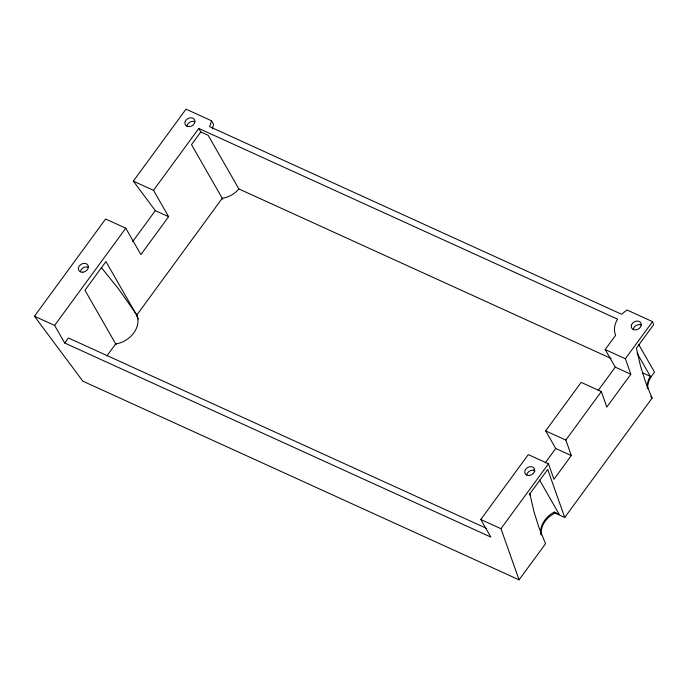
<?xml version="1.0" encoding="UTF-8"?>
<svg xmlns="http://www.w3.org/2000/svg" width="689" height="689" viewBox="0 0 689 689"><rect width="100%" height="100%" fill="white"/><g stroke="black" fill="none" stroke-linecap="round" stroke-linejoin="round"><path stroke-width="1.03" d="M186.952 126.156L187.262 124.993A5.254 4.134 -29.8 0 1 194.875 121.686M564.73 517.473L547.721 469.416L529.867 493.806L533.889 511.393L538.919 527.438L545.542 543.69L519.075 579.845L82.818 381.163L34.45 316.234L105.606 219.007L125.786 228.197L140.892 254.577L168.616 216.699L155.318 210.645L133.339 181.129L186.013 109.155L211.54 120.782L209.602 126.63L621.538 314.236L626.999 309.99L652.526 321.617L653.628 324.717L636.421 348.221L640.443 365.807L645.472 381.852L652.095 398.104L564.73 517.473L554.49 512.805M212.324 128.912L213.556 124.296L211.54 120.782M633.294 329.428L633.604 328.265A5.254 4.134 -29.8 0 1 641.226 324.958M638.669 344.448L654.55 372.172C650.855 376.745 647.1 382.171 647.806 388.363M168.616 216.699L153.509 190.31L198.794 128.438L617.611 319.179C614.571 323.821 613.322 330.048 615.665 335.224L605.183 349.547L625.362 358.736L630.848 374.239L606.82 407.07L601.333 391.567L581.154 382.378L545.662 430.883L565.833 440.064L571.319 455.567L553.956 479.294L548.47 463.792L528.299 454.602L480.793 519.506L490.869 537.093L64.697 343.01L54.62 325.423L125.786 228.197M198.794 128.438L200.809 131.961L191.516 144.656L222.736 199.181M132.641 241.632L155.318 210.645M64.697 343.01L68.392 337.963L486.727 528.48M106.838 355.972L115.683 343.889L119.421 343.139A22.995 18.095 -29.8 0 0 137.722 318.146L136.672 315.209L222.237 198.303C228.653 197.338 234.716 193.936 238.876 188.95L611.16 358.495M545.188 462.87L555.73 448.47L545.662 430.883M598.19 390.465L615.26 367.142L605.183 349.547M519.075 579.845L500.972 528.696L548.47 463.792M565.833 440.064L601.333 391.567M625.362 358.736L652.526 321.617M539.582 480.069L559.184 514.295L554.369 512.099L553.611 512.427A22.995 18.095 -29.8 0 0 540.658 534.087M529.867 493.806L529.333 493.918L530.091 495.236M200.809 131.961L208.156 135.311L238.876 188.95M642.51 372.775L650.347 376.34L648.59 379.45L647.229 384.522L647.333 388.467M615.26 367.142L630.848 374.239M133.339 181.129L153.509 190.31M555.73 448.47L571.319 455.567M34.45 316.234L54.62 325.423M480.793 519.506L500.972 528.696M101.274 267.453L118.448 288.812L136.62 314.546L138.222 319.024M650.778 396.459L652.095 398.104M637.11 353.224L650.855 377.219M533.76 469.898L534.819 471.75M554.369 512.099L554.878 512.978L549.236 516.767A22.995 18.095 -29.8 0 0 541.158 534.974M137.171 316.087L105.951 261.57L84.954 290.25L116.183 344.767M80.389 271.742A5.254 4.134 -29.8 0 1 88.321 267.272M526.74 475.014A5.254 4.134 -29.8 0 1 534.664 470.544M185.246 121.479L184.936 122.633A5.254 4.134 -29.8 0 0 191.921 125.82L193.041 125.028A5.254 4.134 -29.8 0 0 192.86 118.163A5.254 4.134 -29.8 0 0 185.246 121.479M631.589 324.752L631.279 325.914A5.254 4.134 -29.8 0 0 638.264 329.092L639.383 328.3A5.254 4.134 -29.8 0 0 639.211 321.444A5.254 4.134 -29.8 0 0 631.589 324.752M82.809 272.215A5.254 4.134 -29.8 0 0 87.934 265.213A5.254 4.134 -29.8 0 0 79.313 265.954A5.254 4.134 -29.8 0 0 82.809 272.215M529.152 475.488A5.254 4.134 -29.8 0 0 534.276 468.486A5.254 4.134 -29.8 0 0 525.664 469.235A5.254 4.134 -29.8 0 0 529.152 475.488"/></g></svg>
